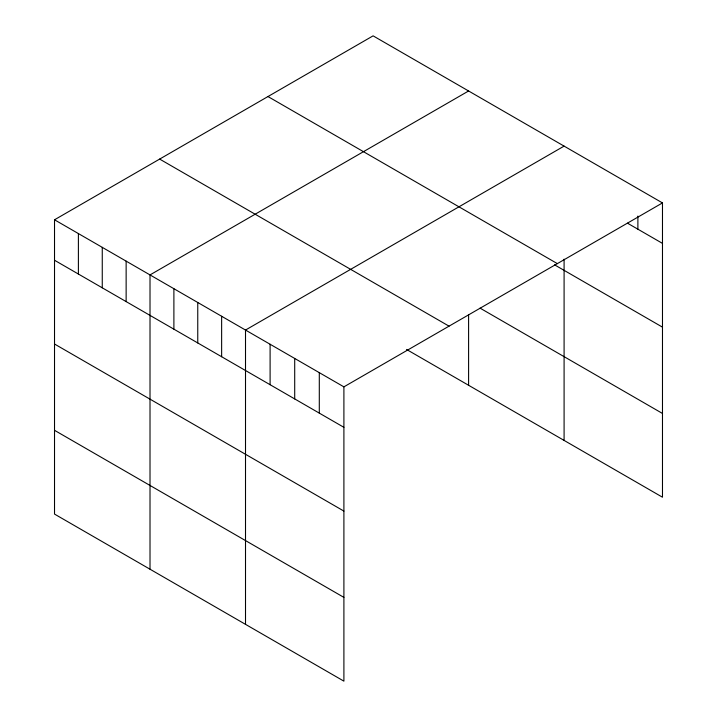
<?xml version="1.0" encoding="UTF-8"?>
<svg xmlns="http://www.w3.org/2000/svg" width="717" height="717" viewBox="0 0 717 717"><rect width="100%" height="100%" fill="white"/><g stroke="black" fill="none" stroke-linecap="round" stroke-linejoin="round"><path stroke-width="1.08" d="M54.519 219.787L343.9 386.857L343.9 681.15L54.519 514.08L54.519 219.787L373.1 35.85L662.481 202.92L662.481 497.213L406.521 349.439M468.595 90.987L150.014 274.916L150.014 569.208M564.091 146.116L245.51 330.053L245.51 624.346M343.9 386.857L662.481 202.92M627.483 223.184L662.481 243.386M267.97 96.544L557.351 263.623M554.546 264.833L662.481 327.149M480.058 308.131L662.481 413.458M159.649 159.084L449.03 326.154M54.519 260.253L343.9 427.323M54.519 344.017L343.9 511.087M54.519 430.317L343.9 597.386M637.888 216.068L637.888 229.189M564.091 259.178L564.091 440.408M468.595 314.915L468.595 385.28M319.298 372.652L319.298 413.117M294.705 358.455L294.705 398.921M270.103 344.25L270.103 384.715M221.634 316.269L221.634 356.734M197.758 302.484L197.758 342.95M173.89 288.7L173.89 329.166M126.138 261.131L126.138 301.597M102.262 247.347L102.262 287.822M78.395 233.563L78.395 274.037"/></g></svg>
